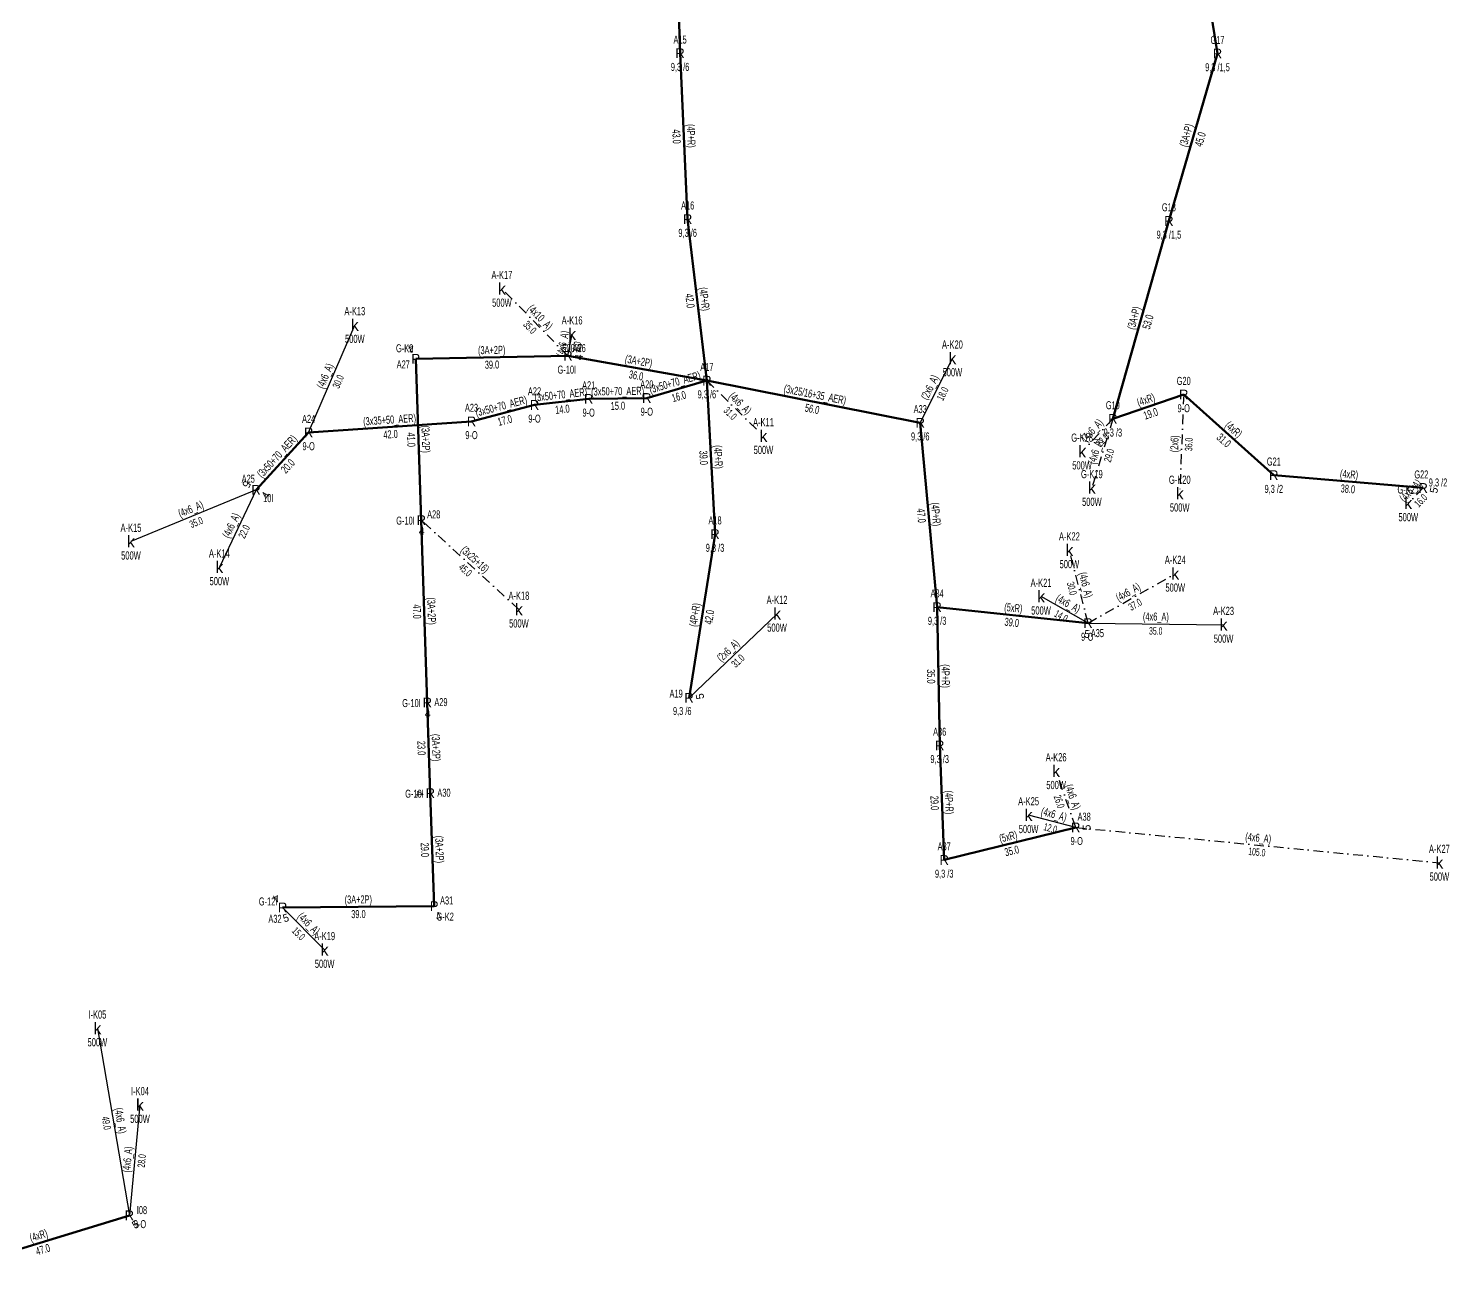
# Model space of a CAD drawing. Header units: millimetres. Extents: x 563565 to 566167, y 4094172 to 4096697.
# Drawn here: x 564930.3 to 565294, y 4094739.5 to 4095057.3 of the extents above; entities that cross this region are included whole.
import ezdxf
from ezdxf.enums import TextEntityAlignment as Align

# ---------------------------------------------------------------- set-up
doc = ezdxf.new("R2010")
doc.units = ezdxf.units.MM
doc.linetypes.add('DASHDOT', pattern=[5, 2.5, -1.25, 0, -1.25])
for name, color, linetype, lineweight in [('DIREK_AG_MEVCUT', 120, 'Continuous', 25), ('HAT_ABONE_HAVAI_MEVCUT', 56, 'Continuous', 30), ('HAT_ABONE_YERALTI_MEVCUT', 56, 'DASHDOT', 30), ('HAT_AG_HAVAI_MEVCUT', 126, 'Continuous', 50), ('KOFRE_ABONE_MEVCUT', 6, 'Continuous', 25)]:
    doc.layers.add(name, color=color, linetype=linetype, lineweight=lineweight)
doc.styles.add('Direk', font='B_CAD')
doc.styles.get("Standard").update_dxf_attribs({"font": 'Arial'})

msp = doc.modelspace()

# ---------------------------------------------------------------- linework, layer by layer
at = {"layer": 'HAT_ABONE_HAVAI_MEVCUT'}
for p, q in [((565002.06, 4094953.78), (565013.89, 4094981.31)), ((565068.47, 4094973.42), (565069.54, 4094978.95)), ((565158.7, 4094956.28), (565166.94, 4094972.76)), ((564988.6, 4094939.09), (564956.56, 4094925.85)), ((564988.6, 4094939.09), (564979.2, 4094919.28)), ((565201.68, 4094904.98), (565189.64, 4094911.76)), ((565099.5, 4094885.83), (565122.03, 4094907.38)), ((565201.68, 4094904.98), (565236.39, 4094904.56)), ((565198.52, 4094852.67), (565186.45, 4094855.81)), ((565006.16, 4094821.31), (564995.39, 4094832.18)), ((564947.96, 4094801.21), (564956.14, 4094753.33)), ((564958.87, 4094781.6), (564956.14, 4094753.33))]:
    msp.add_line(p, q, dxfattribs=at)
at = {"layer": 'HAT_ABONE_YERALTI_MEVCUT', "flags": 128}
for points in [[(565068.47, 4094973.42), (565051.56, 4094990.58)], [(565104.06, 4094967.07), (565118.55, 4094952.88)], [(565226.18, 4094963.5), (565225.16, 4094938.14)], [(565208.03, 4094957.28), (565200.15, 4094948.92)], [(565208.03, 4094957.28), (565202.65, 4094939.59)], [(565287.51, 4094939.58), (565283.69, 4094935.66)], [(565055.91, 4094908.45), (565030.92, 4094931.36)], [(565201.68, 4094904.98), (565196.9, 4094923.64)], [(565201.68, 4094904.98), (565224.01, 4094917.63)], [(565198.52, 4094852.67), (565193.5, 4094867.08)], [(565198.52, 4094852.67), (565291.66, 4094843.63)]]:
    msp.add_lwpolyline(points, dxfattribs=at)
at = {"layer": 'HAT_AG_HAVAI_MEVCUT'}
for p, q in [((565234.83, 4095050.82), (565227, 4095099)), ((565096.22, 4095081.74), (565097.19, 4095050.9)), ((565097.19, 4095050.9), (565099.13, 4095008.41)), ((565222.38, 4095007.95), (565234.83, 4095050.82)), ((565099.13, 4095008.41), (565104.06, 4094967.07)), ((565208.03, 4094957.28), (565222.38, 4095007.95)), ((565029.49, 4094972.66), (565068.47, 4094973.42)), ((565068.47, 4094973.42), (565104.06, 4094967.07)), ((565030.92, 4094931.36), (565029.49, 4094972.66)), ((565088.67, 4094962.62), (565104.06, 4094967.07)), ((565104.06, 4094967.07), (565158.7, 4094956.28)), ((565104.06, 4094967.07), (565106.14, 4094927.77)), ((565073.78, 4094962.38), (565088.67, 4094962.62)), ((565226.18, 4094963.5), (565208.03, 4094957.28)), ((565249.25, 4094942.85), (565226.18, 4094963.5)), ((565043.77, 4094956.62), (565059.91, 4094960.84)), ((565059.91, 4094960.84), (565073.78, 4094962.38)), ((565043.77, 4094956.62), (565002.06, 4094953.78)), ((565163.02, 4094909.08), (565158.7, 4094956.28)), ((564988.6, 4094939.09), (565002.06, 4094953.78)), ((565287.51, 4094939.58), (565249.25, 4094942.85)), ((565032.45, 4094884.64), (565030.92, 4094931.36)), ((565106.14, 4094927.77), (565099.5, 4094885.83)), ((565163.02, 4094909.08), (565201.68, 4094904.98)), ((565163.68, 4094873.67), (565163.02, 4094909.08)), ((565033.22, 4094861.44), (565032.45, 4094884.64)), ((565164.84, 4094844.33), (565163.68, 4094873.67)), ((565034.21, 4094832.53), (565033.22, 4094861.44)), ((565164.84, 4094844.33), (565198.52, 4094852.67)), ((564995.39, 4094832.18), (565034.21, 4094832.53)), ((564956.14, 4094753.33), (564910.76, 4094739.45))]:
    msp.add_line(p, q, dxfattribs=at)

# ---------------------------------------------------------------- texts
at = {"layer": 'DIREK_AG_MEVCUT', "linetype": 'ByBlock', "width": 0.53}
for s, p in [('A15', (565097.19, 4095054.4)), ('G17', (565234.83, 4095054.32)), ('9,3 /6', (565097.19, 4095047.4)), ('9,3 /1,5', (565234.83, 4095047.32)), ('A16', (565099.13, 4095011.91)), ('G18', (565222.38, 4095011.45)), ('9,3 /6', (565099.13, 4095004.91)), ('9,3 /1,5', (565222.38, 4095004.45)), ('G-K2', (565026.642998, 4094975.356985)), ('A26', (565071.355603, 4094975.400731)), ('A27', (565026.299248, 4094971.221563)), ('G-10I', (565068.191991, 4094969.887307)), ('A17', (565104.06, 4094970.57)), ('A21', (565073.78, 4094965.88)), ('A20', (565088.67, 4094966.12)), ('G20', (565226.18, 4094967)), ('A22', (565059.91, 4094964.34)), ('9,3 /6', (565104.06, 4094963.57)), ('A23', (565043.77, 4094960.12)), ('9-O', (565073.78, 4094958.88)), ('9-O', (565088.67, 4094959.12)), ('A33', (565158.7, 4094959.78)), ('G19', (565208.03, 4094960.78)), ('9-O', (565226.18, 4094960)), ('A24', (565002.06, 4094957.28)), ('9-O', (565059.91, 4094957.34)), ('9-O', (565043.77, 4094953.12)), ('9,3 /6', (565158.7, 4094952.78)), ('9,3 /3', (565208.03, 4094953.78)), ('9-O', (565002.06, 4094950.28)), ('G21', (565249.25, 4094946.35)), ('A25', (564986.593634, 4094941.957838)), ('G22', (565287.036736, 4094943.047855)), ('9,3 /2', (565291.311402, 4094940.995811)), ('10I', (564991.730308, 4094936.983236)), ('9,3 /2', (565249.25, 4094939.35)), ('A28', (565034.098891, 4094932.824463)), ('G-10I', (565026.866672, 4094931.223458)), ('A18', (565106.14, 4094931.27)), ('9,3 /3', (565106.14, 4094924.27)), ('A34', (565163.02, 4094912.58)), ('9,3 /3', (565163.02, 4094905.58)), ('9-O', (565201.473926, 4094901.484071)), ('A35', (565204.065502, 4094902.418872)), ('A19', (565096.177313, 4094886.929888)), ('G-10I', (565028.396562, 4094884.506362)), ('A29', (565035.948099, 4094884.755329)), ('9,3 /6', (565097.747692, 4094882.48313)), ('A36', (565163.68, 4094877.17)), ('9,3 /3', (565163.68, 4094870.17)), ('G-10I', (565029.166677, 4094861.303334)), ('A30', (565036.718012, 4094861.557942)), ('A38', (565200.682914, 4094855.421691)), ('9-O', (565198.77543, 4094849.176851)), ('A37', (565164.84, 4094847.83)), ('9,3 /3', (565164.84, 4094840.83)), ('G-12I', (564991.678098, 4094833.707973)), ('A31', (565037.404917, 4094833.959162)), ('A32', (564993.441979, 4094829.272215)), ('G-K2', (565037.040746, 4094829.819102)), ('I08', (564959.370888, 4094754.675868)), ('9-O', (564958.870552, 4094751.098687))]:
    msp.add_text(s, height=2.05, dxfattribs=at).set_placement(p, align=Align.MIDDLE_CENTER)
at = {"layer": 'DIREK_AG_MEVCUT', "linetype": 'ByBlock', "style": 'Direk'}
for s, p in [('R', (565097.19, 4095050.9)), ('R', (565234.83, 4095050.82)), ('R', (565099.13, 4095008.41)), ('R', (565222.38, 4095007.95)), ('P', (565029.49, 4094972.66)), ('R', (565068.47, 4094973.42)), ('R', (565104.06, 4094967.07)), ('R', (565073.78, 4094962.38)), ('R', (565088.67, 4094962.62)), ('R', (565226.18, 4094963.5)), ('R', (565059.91, 4094960.84)), ('R', (565043.77, 4094956.62)), ('R', (565158.7, 4094956.28)), ('R', (565208.03, 4094957.28)), ('R', (565002.06, 4094953.78)), ('R', (565249.25, 4094942.85)), ('R', (565287.51, 4094939.58)), ('R', (564988.6, 4094939.09)), ('R', (565030.92, 4094931.36)), ('R', (565106.14, 4094927.77)), ('R', (565163.02, 4094909.08)), ('R', (565201.68, 4094904.98)), ('R', (565099.5, 4094885.83)), ('R', (565032.45, 4094884.64)), ('R', (565163.68, 4094873.67)), ('R', (565033.22, 4094861.44)), ('R', (565198.52, 4094852.67)), ('R', (565164.84, 4094844.33)), ('R', (564995.39, 4094832.18)), ('P', (565034.21, 4094832.53)), ('R', (564956.14, 4094753.33))]:
    msp.add_text(s, height=2.5, dxfattribs=at).set_placement(p, align=Align.MIDDLE_CENTER)
at = {"layer": 'DIREK_AG_MEVCUT', "color": 32, "style": 'Direk'}
for s, rotation, p in [('4', 203.833489, (565028.358576, 4094975.221226)), ('4', 442.692007, (565071.247255, 4094973.063832)), ('5', 240.336952, (564986.166938, 4094940.475715)), ('4', 420.336952, (564991.033062, 4094937.704285)), ('5', 438.083893, (565290.249663, 4094939.001858)), ('4', 361.902517, (565031.012957, 4094928.561543)), ('5', 355.286375, (565201.449909, 4094902.18947)), ('5', 458.045676, (565102.272439, 4094886.221895)), ('4', 361.894615, (565032.542572, 4094881.841531)), ('4', 271.916019, (565030.421565, 4094861.346383)), ('5', 449.319277, (565201.319802, 4094852.636734)), ('4', 214.071232, (564993.821375, 4094834.499357)), ('5', 17.293899, (564996.222365, 4094829.506581)), ('4', 383.377744, (565035.321016, 4094829.959855)), ('5', 393.876176, (564957.70072, 4094751.005316))]:
    msp.add_text(s, height=2, rotation=rotation, dxfattribs=at).set_placement(p, align=Align.MIDDLE_CENTER)
at = {"layer": 'HAT_ABONE_HAVAI_MEVCUT', "lineweight": 30, "width": 0.53}
for s, rotation, p in [('(4x6_A)', 79.049159, (565068.170478, 4094976.346472, 282534.77)), ('(4x6_A)', 66.746173, (565007.19405, 4094967.880584, 282506.945)), ('(2x6_A)', 63.434949, (565162.059737, 4094964.900132, 282583.47)), ('(4x6_A)', 382.452051, (564972.255376, 4094933.25557, 282478.28)), ('(4x6_A)', 424.615295, (564983.132068, 4094929.54939, 282489.6)), ('(4x6_A)', 330.615141, (565196.077072, 4094909.110642, 282594.82)), ('(4x6_A)', 359.30674, (565219.045284, 4094905.619938, 282618.195)), ('(2x6_A)', 43.726393, (565110.177467, 4094897.219251, 282561.015)), ('(4x6_A)', 345.417781, (565192.699004, 4094855.062619, 282593.225)), ('(4x6_A)', 314.735234, (565001.378812, 4094827.343257, 282497.695)), ('(4x6_A)', 279.695026, (564952.88786, 4094777.413143, 282478.07)), ('(4x6_A)', 444.484119, (564956.658936, 4094767.546703, 282478.07))]:
    msp.add_text(s, height=2.05, rotation=rotation, dxfattribs=at).set_placement(p, align=Align.CENTER)
for s, rotation, p in [('6.0', 79.049159, (565069.839522, 4094976.023528, 282534.77)), ('30.0', 66.746173, (565008.75595, 4094967.209416, 282506.945)), ('18.0', 63.434949, (565163.580263, 4094964.139868, 282583.47)), ('35.0', 382.452051, (564972.904624, 4094931.68443, 282478.28)), ('22.0', 424.615295, (564984.667932, 4094928.82061, 282489.6)), ('14.0', 330.615141, (565195.242928, 4094907.629358, 282594.82)), ('35.0', 359.30674, (565219.024716, 4094903.920062, 282618.195)), ('31.0', 43.726393, (565111.352533, 4094895.990749, 282561.015)), ('12.0', 345.417781, (565192.270996, 4094853.417381, 282593.225)), ('15.0', 314.735234, (565000.171188, 4094826.146743, 282497.695)), ('49.0', 279.695026, (564951.21214, 4094777.126857, 282478.07)), ('28.0', 444.484119, (564958.351064, 4094767.383297, 282478.07))]:
    msp.add_text(s, height=1.9, rotation=rotation, dxfattribs=at).set_placement(p, align=Align.TOP_CENTER)
at = {"layer": 'HAT_ABONE_YERALTI_MEVCUT', "lineweight": 30, "width": 0.53}
for s, rotation, p in [('(4x10_A)', 314.579581, (565060.620435, 4094982.596614)), ('(4x6_A)', 315.599306, (565111.899721, 4094960.582295)), ('(4x6_A)', 406.692978, (565203.471465, 4094953.683021)), ('(4x6_A)', 433.084087, (565204.526777, 4094948.682323)), ('(2x6)', 447.696758, (565224.820687, 4094950.85416)), ('(4x6_A)', 405.740214, (565284.991245, 4094938.213226)), ('(3x25+16)', 317.486438, (565043.9894, 4094920.53155)), ('(4x6_A)', 284.368096, (565200.113413, 4094914.520928)), ('(4x6_A)', 29.53166, (565212.426031, 4094912.044571)), ('(4x6_A)', 289.206762, (565196.812687, 4094860.154631)), ('(4x6_A)', 354.456339, (565245.172114, 4094848.996024))]:
    msp.add_text(s, height=2.05, rotation=rotation, dxfattribs=at).set_placement(p, align=Align.CENTER)
for s, rotation, p in [('35.0', 314.579581, (565059.409565, 4094981.403386)), ('31.0', 315.599306, (565110.710279, 4094959.367705)), ('22.0', 406.692978, (565204.708535, 4094952.516979)), ('36.0', 447.696758, (565226.519313, 4094950.78584)), ('29.0', 433.084087, (565206.153223, 4094948.187677)), ('16.0', 405.740214, (565286.208755, 4094937.026774)), ('45.0', 317.486438, (565042.8406, 4094919.27845)), ('30.0', 284.368096, (565198.466587, 4094914.099072)), ('37.0', 29.53166, (565213.263969, 4094910.565429)), ('26.0', 289.206762, (565195.207313, 4094859.595369)), ('105.0', 354.456339, (565245.007886, 4094847.303976))]:
    msp.add_text(s, height=1.9, rotation=rotation, dxfattribs=at).set_placement(p, align=Align.TOP_CENTER)
at = {"layer": 'HAT_AG_HAVAI_MEVCUT', "lineweight": 30, "width": 0.53}
for s, rotation, p in [('(4P+R)', 272.614184, (565099.009115, 4095029.693769, 282549.565)), ('(3A+P)', 73.806022, (565227.788725, 4095029.622057, 282617.415)), ('(4P+R)', 276.800688, (565102.439019, 4094987.840654, 282552.03)), ('(3A+P)', 74.18761, (565214.387165, 4094982.846615, 282611.19)), ('(3A+2P)', 1.116964, (565048.963431, 4094973.889838, 282534.235)), ('(3A+2P)', 349.883686, (565086.4143, 4094971.081785, 282552.03)), ('(3x50+70_AER)', 16.127162, (565096.128895, 4094965.66155, 282552.03)), ('(3x50+70_AER)', 14.652662, (565051.624985, 4094959.552356, 282529.955)), ('(3x50+70_AER)', 6.335658, (565066.7512, 4094962.454809, 282536.89)), ('(3x50+70_AER)', 0.923425, (565081.211301, 4094963.34989, 282544.335)), ('(3x25/16+35_AER)', 348.829277, (565131.544673, 4094962.508896, 282579.35)), ('(4xR)', 378.916573, (565216.829438, 4094961.194093, 282604.015)), ('(3x35+50_AER)', 363.895211, (565022.857258, 4094956.048036, 282501.03)), ('(4xR)', 318.168217, (565238.281904, 4094953.80834, 282613.09)), ('(3x50+70_AER)', 47.501919, (564994.703295, 4094947.009231, 282501.03)), ('(3A+2P)', 271.983057, (565031.054491, 4094952.039413, 282514.745)), ('(4P+R)', 273.029622, (565105.948812, 4094947.464924, 282553.07)), ('(4xR)', 355.114924, (565268.452384, 4094942.061912, 282624.625)), ('(4P+R)', 275.229451, (565161.706462, 4094932.757473, 282579.35)), ('(3A+2P)', 271.875668, (565032.534545, 4094908.027821, 282515.46)), ('(4P+R)', 441.003523, (565101.980457, 4094906.932918, 282549.75)), ('(5xR)', 353.946252, (565182.439642, 4094907.87526, 282600.84)), ('(4P+R)', 271.067801, (565164.199852, 4094891.39084, 282581.51)), ('(3A+2P)', 271.900929, (565033.684532, 4094873.068196, 282516.225)), ('(4P+R)', 272.264094, (565165.109336, 4094859.03358, 282581.84)), ('(3A+2P)', 271.961282, (565034.564502, 4094847.014091, 282516.61)), ('(5xR)', 13.908083, (565181.47569, 4094849.32508, 282599.26)), ('(3A+2P)', 0.516563, (565014.792337, 4094833.204965, 282517.105)), ('(4xR)', 377.00686, (564933.201387, 4094747.202829, 282455.38))]:
    msp.add_text(s, height=2.05, rotation=rotation, dxfattribs=at).set_placement(p, align=Align.CENTER)
for s, rotation, p in [('43.0', 272.614184, (565097.310885, 4095029.616231, 282549.565)), ('45.0', 73.806022, (565229.421275, 4095029.147943, 282617.415)), ('42.0', 276.800688, (565100.750981, 4094987.639346, 282552.03)), ('53.0', 74.18761, (565216.022835, 4094982.383385, 282611.19)), ('39.0', 1.116964, (565048.996569, 4094972.190162, 282534.235)), ('36.0', 349.883686, (565086.1157, 4094969.408215, 282552.03)), ('16.0', 16.127162, (565096.601105, 4094964.02845, 282552.03)), ('14.0', 6.335658, (565066.9388, 4094960.765191, 282536.89)), ('15.0', 0.923425, (565081.238699, 4094961.65011, 282544.335)), ('56.0', 348.829277, (565131.215327, 4094960.841104, 282579.35)), ('19.0', 378.916573, (565217.380562, 4094959.585907, 282604.015)), ('17.0', 14.652662, (565052.055015, 4094957.907644, 282529.955)), ('42.0', 363.895211, (565022.972742, 4094954.351964, 282501.03)), ('41.0', 271.983057, (565029.355509, 4094951.980587, 282514.745)), ('31.0', 318.168217, (565237.148096, 4094952.54166, 282613.09)), ('39.0', 273.029622, (565104.251188, 4094947.375076, 282553.07)), ('20.0', 47.501919, (564995.956705, 4094945.860769, 282501.03)), ('38.0', 355.114924, (565268.307616, 4094940.368088, 282624.625)), ('47.0', 275.229451, (565160.013538, 4094932.602527, 282579.35)), ('47.0', 271.875668, (565030.835455, 4094907.972179, 282515.46)), ('42.0', 441.003523, (565103.659543, 4094906.667082, 282549.75)), ('39.0', 353.946252, (565182.260358, 4094906.18474, 282600.84)), ('35.0', 271.067801, (565162.500148, 4094891.35916, 282581.51)), ('23.0', 271.900929, (565031.985468, 4094873.011804, 282516.225)), ('29.0', 272.264094, (565163.410664, 4094858.96642, 282581.84)), ('29.0', 271.961282, (565032.865498, 4094846.955909, 282516.61)), ('35.0', 13.908083, (565181.88431, 4094847.67492, 282599.26)), ('39.0', 0.516563, (565014.807663, 4094831.505035, 282517.105)), ('47.0', 377.00686, (564933.698613, 4094745.577171, 282455.38))]:
    msp.add_text(s, height=2.05, rotation=rotation, dxfattribs=at).set_placement(p, align=Align.TOP_CENTER)
at = {"layer": 'KOFRE_ABONE_MEVCUT', "linetype": 'ByBlock', "width": 0.6}
for s, p in [('A-K17', (565051.56, 4094993.08)), ('A-K13', (565013.89, 4094983.81)), ('A-K16', (565069.54, 4094981.45)), ('A-K20', (565166.94, 4094975.26)), ('A-K11', (565118.55, 4094955.38)), ('G-K18', (565200.15, 4094951.42)), ('G-K19', (565202.65, 4094942.09)), ('G-K20', (565225.16, 4094940.64)), ('G-K21', (565283.69, 4094938.16)), ('A-K15', (564956.56, 4094928.35)), ('A-K22', (565196.9, 4094926.14)), ('A-K14', (564979.2, 4094921.78)), ('A-K24', (565224.01, 4094920.13)), ('A-K21', (565189.64, 4094914.26)), ('A-K18', (565055.91, 4094910.95)), ('A-K12', (565122.03, 4094909.88)), ('A-K23', (565236.39, 4094907.06)), ('A-K26', (565193.5, 4094869.58)), ('A-K25', (565186.45, 4094858.31)), ('A-K27', (565291.66, 4094846.13)), ('A-K19', (565006.16, 4094823.81)), ('I-K05', (564947.96, 4094803.71)), ('I-K04', (564958.87, 4094784.1))]:
    msp.add_text(s, height=2.1, dxfattribs=at).set_placement(p, align=Align.CENTER)
at = {"layer": 'KOFRE_ABONE_MEVCUT', "linetype": 'ByBlock', "style": 'Direk'}
for p in [(565051.56, 4094990.58), (565013.89, 4094981.31), (565069.54, 4094978.95), (565166.94, 4094972.76), (565118.55, 4094952.88), (565200.15, 4094948.92), (565202.65, 4094939.59), (565225.16, 4094938.14), (565283.69, 4094935.66), (564956.56, 4094925.85), (565196.9, 4094923.64), (564979.2, 4094919.28), (565224.01, 4094917.63), (565189.64, 4094911.76), (565055.91, 4094908.45), (565122.03, 4094907.38), (565236.39, 4094904.56), (565193.5, 4094867.08), (565186.45, 4094855.81), (565291.66, 4094843.63), (565006.16, 4094821.31), (564947.96, 4094801.21), (564958.87, 4094781.6)]:
    msp.add_text('k', height=3, dxfattribs=at).set_placement(p, align=Align.MIDDLE_CENTER)
at = {"layer": 'KOFRE_ABONE_MEVCUT', "linetype": 'ByBlock', "width": 0.6}
for p in [(565051.56, 4094988.08), (565013.89, 4094978.81), (565069.54, 4094976.45), (565166.94, 4094970.26), (565118.55, 4094950.38), (565200.15, 4094946.42), (565202.65, 4094937.09), (565225.16, 4094935.64), (565283.69, 4094933.16), (564956.56, 4094923.35), (565196.9, 4094921.14), (564979.2, 4094916.78), (565224.01, 4094915.13), (565189.64, 4094909.26), (565055.91, 4094905.95), (565122.03, 4094904.88), (565236.39, 4094902.06), (565193.5, 4094864.58), (565186.45, 4094853.31), (565291.66, 4094841.13), (565006.16, 4094818.81), (564947.96, 4094798.71), (564958.87, 4094779.1)]:
    msp.add_text('500W', height=2.1, dxfattribs=at).set_placement(p, align=Align.TOP_CENTER)

doc.saveas('drawing.dxf')
